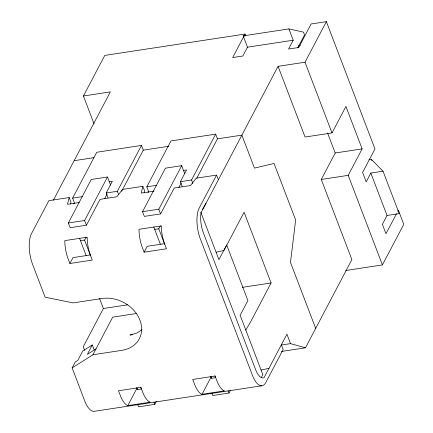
<?xml version="1.0" encoding="UTF-8"?>
<svg xmlns="http://www.w3.org/2000/svg" width="433" height="433" viewBox="0 0 433 433"><rect width="100%" height="100%" fill="white"/><g stroke="black" fill="none" stroke-linecap="round" stroke-linejoin="round"><path stroke-width="0.65" d="M261.776 385.787L94.058 411.35A22.435 8.974 81.3 0 1 84.727 400.898L72.127 367.904L92.922 354.757L121.895 350.34A30.851 24.86 27.8 0 0 139.946 320.155A30.851 24.86 27.8 0 0 102.091 298.489L73.123 302.905L45.129 297.195L32.529 264.2A22.435 8.974 81.3 0 1 31.517 233.582L48.842 200.658L69.172 197.556L67.494 204.306L79.201 202.52M70.514 204.111L70.974 202.271L69.172 197.556M110.621 185.162L107.503 176.994L91.239 179.473L68.344 222.984L70.141 227.698L86.405 225.22L100.018 199.348L116.791 196.793L122.539 189.427L142.863 186.325L141.185 193.075L154.088 191.105M144.205 192.88L144.665 191.04L142.863 186.325M94.021 123.746L83.423 95.996L104.775 55.424L245.046 34.045L245.765 35.928M53.378 200.17L110.361 91.888L83.423 95.996M73.799 204.003L74.416 202.828L72.62 198.114L96.754 152.254L141.477 145.434L143.28 150.148L121.651 191.245M86.405 225.22L84.603 220.505L107.503 176.994M107.963 197.719L106.161 193.004L112.353 181.243L109.062 181.741M69.902 263.491L68.105 258.777A22.435 8.974 81.3 0 1 64.826 241.998L64.82 240.618L87.179 237.208L87.185 238.594A22.435 8.974 81.3 0 0 90.465 255.367L92.267 260.081L69.902 263.491L72.998 257.613L90.757 254.902M104.602 198.769L107.081 194.065M118.691 194.834L117.343 191.299L141.477 145.434M147.999 192.696L148.622 191.521L146.819 186.807L170.954 140.941L215.677 134.127L217.48 138.841L196.793 178.152M218.362 179.809L216.56 175.094L196.23 178.19L190.482 185.557L174.223 188.036L160.605 213.907L144.341 216.386L142.544 211.672L165.438 168.161L181.703 165.682L184.821 173.855M245.046 34.045L232.667 57.562L242.832 56.014L247.476 47.192L243.157 35.879L288.898 28.908L303.468 32.123L304.551 34.949L297.742 47.884M72.127 367.904L75.223 362.026L77.821 360.38L82.773 350.974L92.305 344.949L94.215 349.961M99.52 298.418L103.379 308.518L83.266 346.736L84.651 350.329M160.605 213.907L158.808 209.193L181.703 165.682M92.305 344.949L87.352 354.356L96.018 348.879M182.163 186.406L180.366 181.692L186.553 169.931L183.262 170.434M144.108 252.179L142.305 247.465A22.435 8.974 81.3 0 1 139.025 230.692L139.02 229.306L161.385 225.896L161.39 227.282A22.435 8.974 81.3 0 0 164.67 244.06L166.467 248.775L144.108 252.179L147.198 246.301L164.957 243.595M178.807 187.462L181.281 182.753M92.922 354.757L112.726 317.129L136.79 313.46M192.896 183.522L191.543 179.987L215.677 134.127M216.56 175.094L199.234 208.024A22.435 8.974 81.3 0 0 200.246 238.637L252.444 375.341A22.435 8.974 81.3 0 0 265.835 382.436L283.16 349.507L281.363 344.792M288.898 28.908L293.217 40.22L288.573 49.043L298.738 47.495L311.116 23.972L326.363 21.65L305.011 62.222L278.078 66.325L201.031 212.738A18.229 7.291 81.3 0 0 203.337 232.759L255.54 369.457A18.229 7.291 81.3 0 0 264.033 377.722L286.933 334.211L290.532 343.634L305.465 347.791L351.877 259.594L321.275 179.457L335.202 153.001L327.575 133.034M127.822 405.602L150.181 402.192L149.569 401.959A22.435 8.974 81.3 0 1 142.668 392.071L140.866 387.356L118.507 390.766L120.304 395.481A22.435 8.974 81.3 0 0 127.21 405.369L127.822 405.602L137.131 387.908M226.037 246.117L218.919 259.638L200.793 212.17M137.645 404.465L138.544 406.825L154.808 404.346L156.373 401.364M278.078 66.325L305.076 137.034L332.014 132.931L345.935 106.469L362.14 148.892L348.213 175.354L382.415 264.915L345.707 270.511M202.022 394.29L224.386 390.885L223.774 390.647A22.435 8.974 81.3 0 1 216.868 380.759L215.071 376.044L192.707 379.454L194.509 384.168A22.435 8.974 81.3 0 0 201.41 394.057L202.022 394.29L211.023 377.192M216.072 252.206L223.985 250.469L244.093 212.246L271.096 282.955L250.983 321.172L245.809 330.081M211.845 393.159L212.744 395.513L229.008 393.034L230.578 390.057M261.294 377.598L262.842 374.659L240.158 315.262L247.898 300.562L226.654 244.937M396.509 213.734L385.987 233.723L382.388 224.294L387.026 215.477L399.226 213.615L383.026 171.192L370.827 173.054L366.188 181.871L362.589 172.442L374.962 148.925L326.363 21.65M397.743 211.38L398.365 210.205L403.762 224.343L382.415 264.915M90.248 254.988L84.565 240.093L86.227 237.235M164.692 244.299L158.765 228.786L160.427 225.923M202.428 209.448L205.984 203.326M142.062 329.778L136.833 333.069L129.938 335.055L132.585 334.649M261.077 370.053L268.985 368.31M247.476 47.192L293.217 40.22M298.294 45.882L300.296 45.573M74.157 160.681L93.939 157.666M143.28 150.148L168.827 146.257M217.48 138.841L241.874 135.123L254.474 168.118L274.051 163.452L295.652 220.018L290.478 262.393L315.679 328.387M335.202 153.001L362.14 148.892M72.62 198.114L82.487 196.609M106.161 193.004L117.343 191.299M146.819 186.807L156.686 185.302M180.366 181.692L191.543 179.987M369.008 159.809L371.449 159.436L383.026 171.192M321.275 179.457L348.213 175.354M68.344 222.984L84.603 220.505M142.544 211.672L158.808 209.193M79.548 238.253L80.5 240.716L84.565 240.093M153.747 226.941L154.7 229.403L158.765 228.786M103.379 308.518L127.432 304.848M242.361 287.333L271.096 282.955M281.298 345.041L290.532 343.634M281.412 351.461L305.465 347.791M136.844 388.45L137.348 389.586L141.412 388.964L140.698 387.102M211.044 377.143L211.548 378.274L215.612 377.657L214.903 375.795M243.157 35.879L244.423 36.161M371.449 159.436L371.925 160.686M370.827 173.054L387.026 215.477M305.011 62.222L332.014 132.931M228.11 390.68L229.008 393.034M154.7 229.403L160.389 244.299M210.839 376.412L211.548 378.274M153.904 401.986L154.808 404.346M80.5 240.716L86.183 255.605M136.633 387.724L137.348 389.586"/></g></svg>
